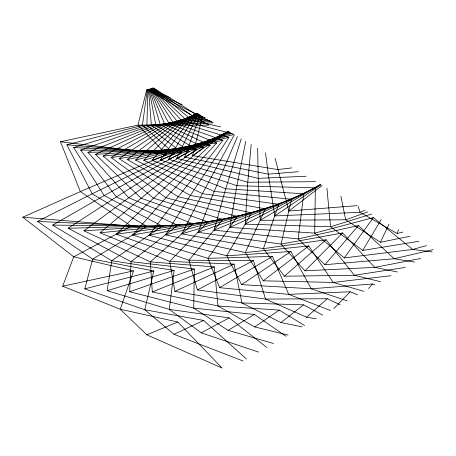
<?xml version="1.0" encoding="UTF-8"?>
<svg xmlns="http://www.w3.org/2000/svg" width="456" height="456" viewBox="0 0 456 456"><rect width="100%" height="100%" fill="white"/><g stroke="black" fill="none" stroke-linecap="round" stroke-linejoin="round"><path stroke-width="0.68" d="M170.441 97.88L148.462 89.256L151.375 125.371L189.194 151.141L116.4 196.906L68.149 228.251L131.037 261.664L194.33 269.011L193.726 308.125L228.125 330.361L273.486 343.482M433.2 249.58L394.212 258.751L324.957 264.731L298.167 238.921L303.753 193.8L225.703 188.767L152.059 160.301L188.852 117.557L196.929 113.173L192.392 115.966L160.324 159.959L236.915 185.7L315.364 187.895L314.691 233.13L344.24 257.919L412.703 249.438L426.36 245.636M285.975 336.272L254.431 314.452L193.726 308.125L129.703 291.749L131.037 261.664L177.629 225.298L116.4 196.906L80.644 150.081L151.375 125.371L207.383 119.21M371.606 214.024L330.554 226.752L245.203 224.147L247.773 182.235L251.165 144.484M182.138 104.635L147.909 89.302L146.895 125.463L181.836 152.549L104.213 195.578L52.639 225.116L111.771 260.746L174.141 270.374L169.279 309.379L201.199 332.823L258.552 352.1M266.669 347.415L229.18 317.9L169.279 309.379L107.171 290.717L111.771 260.746L162.228 226.136L104.213 195.578L73.615 147.556L146.895 125.463L210.21 120.84M432.151 251.872L412.703 249.438L373.373 217.592L314.691 233.13L229.79 227.43L236.915 185.7L245.755 141.36M315.569 181.67L247.773 182.235L168.532 159.321L195.755 114.251L197.129 113.287L185.142 119.01L143.777 160.341L214.183 191.423L291.526 199.272L281.044 244.102L304.978 270.83L374.741 267.376L420.751 258.461M246.491 359.066L203.598 320.425L144.751 309.749L84.793 288.876L92.642 259.128L146.764 226.415L92.18 193.817L66.872 144.78L142.409 125.383L174.34 153.683L92.18 193.817L37.5 221.422L92.642 259.128L153.843 270.995L144.751 309.749L174.049 334.311L243.122 361.01M291.749 167.916L277.789 169.575L192.517 155.638L202.572 116.428M414.487 262.075L394.212 258.751L358.422 225.543L298.167 238.921L214.052 230.16L225.703 188.767L241.241 138.755M197.528 113.521L181.283 120.333L135.506 160.079L202.39 193.652L278.73 204.294L263.391 248.657L284.373 276.199L354.375 275.281L405.196 267.438M133.517 270.881L120.23 309.231L146.803 334.801L222.089 368.038L177.8 322.016L120.23 309.231L62.66 286.22L73.729 256.819L131.299 226.136L80.37 191.617L60.443 141.759L137.946 125.143L208.802 125.143L146.803 89.347L137.946 125.143L166.731 154.544L80.37 191.617L22.8 217.187L73.729 256.819L133.517 270.881L62.66 286.22M265.506 152.766L268.253 174.158L274.797 215.922L360.04 212.325L397.113 233.483L398.533 229.567M298.315 171.707L268.253 174.158L184.663 157.155L200.19 115.054M397.33 271.981L374.741 267.376L342.633 232.936L281.044 244.102L198.046 232.309L214.183 191.423L237.456 136.572M198.143 113.875L177.293 121.513L127.281 159.52L190.374 195.453L265.415 208.837L245.282 252.556L263.22 280.805L333.182 282.429L390.809 275.743M257.657 148.234L258.233 178.381L260.222 220.299L345.688 219.803L380.384 242.261L389.071 224.107M306.158 176.238L258.233 178.381L176.654 158.38L198.2 113.909M380.503 281.694L354.375 275.281L326.074 239.742L263.391 248.657L181.847 233.877L202.39 193.652L234.298 134.748M198.976 114.353L173.177 122.544L119.124 158.665L178.193 196.81L251.632 212.895L226.774 255.793L241.612 284.641L311.26 288.796L372.387 283.98L374.935 284.909M326.929 188.225L330.554 226.752L362.742 250.418L381.187 219.553M363.848 291.31L333.182 282.429L308.809 245.938L245.282 252.556L165.5 234.851L190.374 195.453L228.883 137.433L177.293 121.513L151.546 88.549L155.069 89.005M200.053 114.975L168.959 123.428L111.087 157.514L165.887 197.727L237.428 216.44L207.964 258.352L219.627 287.679L288.694 294.354L350.214 291.766L357.681 294.872M344.24 257.919L373.373 217.592M347.238 300.897L311.26 288.796L290.905 251.49L226.774 255.793L149.083 235.233L178.193 196.81L222.938 140.305L173.177 122.544L151.067 88.715L155.998 89.541M201.398 115.75L164.65 124.152L103.187 156.072L153.512 198.195L222.87 219.467L188.909 260.228L197.357 289.919L265.563 299.079L327.243 298.731L340.296 304.91M368.545 288.597L372.387 283.98M324.957 264.731L358.422 225.543M330.532 310.542L288.694 294.354L272.431 256.386L207.964 258.352L132.65 235.017L165.887 197.727L216.691 142.956L168.959 123.428L150.577 88.857L157.206 90.237M203.034 116.696L160.278 124.722L95.458 154.35L141.103 198.212L208.01 221.958L169.683 261.408L174.893 291.35L241.959 302.961L303.553 304.853L322.637 315.102M333.849 308.627L350.214 291.766M304.978 270.83L342.633 232.936M316.253 318.79L306.569 317.205L265.563 299.079L253.462 260.598L188.909 260.228L116.28 234.207L153.512 198.195L210.165 145.373L164.65 124.152L150.058 88.988L158.836 91.177M205.006 117.836L155.844 125.126L87.934 152.35L128.717 197.784L192.916 223.902L150.366 261.886L152.304 291.954L217.979 305.976L279.254 310.097L304.579 325.527M306.569 317.205L327.243 298.731M284.373 276.199L326.074 239.742M302.242 326.878L280.919 322.54L241.959 302.961L234.065 264.115L169.683 261.408L100.029 232.799L141.103 198.212L203.387 147.55L160.278 124.722L149.54 89.097L161.133 92.505M280.919 322.54L303.553 304.853M275.105 158.306L288.865 211.02L322.141 185.461M263.22 280.805L308.809 245.938M288.021 335.092L254.733 326.929L217.979 305.976L214.331 266.925L150.366 261.886L83.967 230.816L128.717 197.784L196.388 149.477L155.844 125.126L149.004 89.182L164.61 94.512M254.733 326.929L279.254 310.097M192.517 155.638L228.479 131.385M274.797 215.922L320.933 184.765M241.612 284.641L290.905 251.49M228.125 330.361L254.431 314.452M184.663 157.155L228.245 131.254M260.222 220.299L320.42 184.469M219.627 287.679L272.431 256.386M201.199 332.823L229.18 317.9M176.654 158.38L228.325 131.299M245.203 224.147L320.596 184.572M197.357 289.919L253.462 260.598M174.049 334.311L203.598 320.425M229.79 227.43L315.364 187.895M168.532 159.321L228.741 131.539M174.893 291.35L234.065 264.115M146.803 334.801L177.8 322.016M365.085 210.256L360.04 212.325L358.125 206.237M160.324 159.959L229.482 131.966M214.052 230.16L303.753 193.8M152.304 291.954L214.331 266.925M367.861 211.858L345.688 219.803L340.9 196.291M198.046 232.309L291.526 199.272M152.059 160.301L230.571 132.593M129.703 291.749L194.33 269.011M181.847 233.877L278.73 204.294M143.777 160.341L232.03 133.437M107.171 290.717L174.141 270.374M165.5 234.851L265.415 208.837M135.506 160.079L233.894 134.514M84.793 288.876L153.843 270.995M397.113 233.483L402.876 232.075M149.083 235.233L251.632 212.895M127.281 159.52L228.883 137.433M380.384 242.261L410.104 236.248M119.124 158.665L222.938 140.305M132.65 235.017L237.428 216.44M362.742 250.418L418.864 241.304M111.087 157.514L216.691 142.956M116.28 234.207L222.87 219.467M103.187 156.072L210.165 145.373M100.029 232.799L208.01 221.958M288.865 211.02L357.094 205.645M95.458 154.35L203.387 147.55M83.967 230.816L192.916 223.902M87.934 152.35L196.388 149.477M68.149 228.251L177.629 225.298M80.644 150.081L189.194 151.141M52.639 225.116L162.228 226.136M153.273 87.968L152.868 87.962L188.852 117.557L211.618 121.655M73.615 147.556L181.836 152.549M37.5 221.422L146.764 226.415M153.746 88.242L152.446 88.173L185.142 119.01L220.601 126.842M66.872 144.78L174.34 153.683M22.8 217.187L131.299 226.136M154.333 88.584L152.008 88.367L181.283 120.333L232.862 133.921M199.454 114.633L195.755 114.251L165.397 94.968M60.443 141.759L166.731 154.544M204.795 117.711L192.392 115.966L154.823 88.863M147.356 89.336L142.409 125.383L213.129 122.812L147.356 89.336"/></g></svg>
